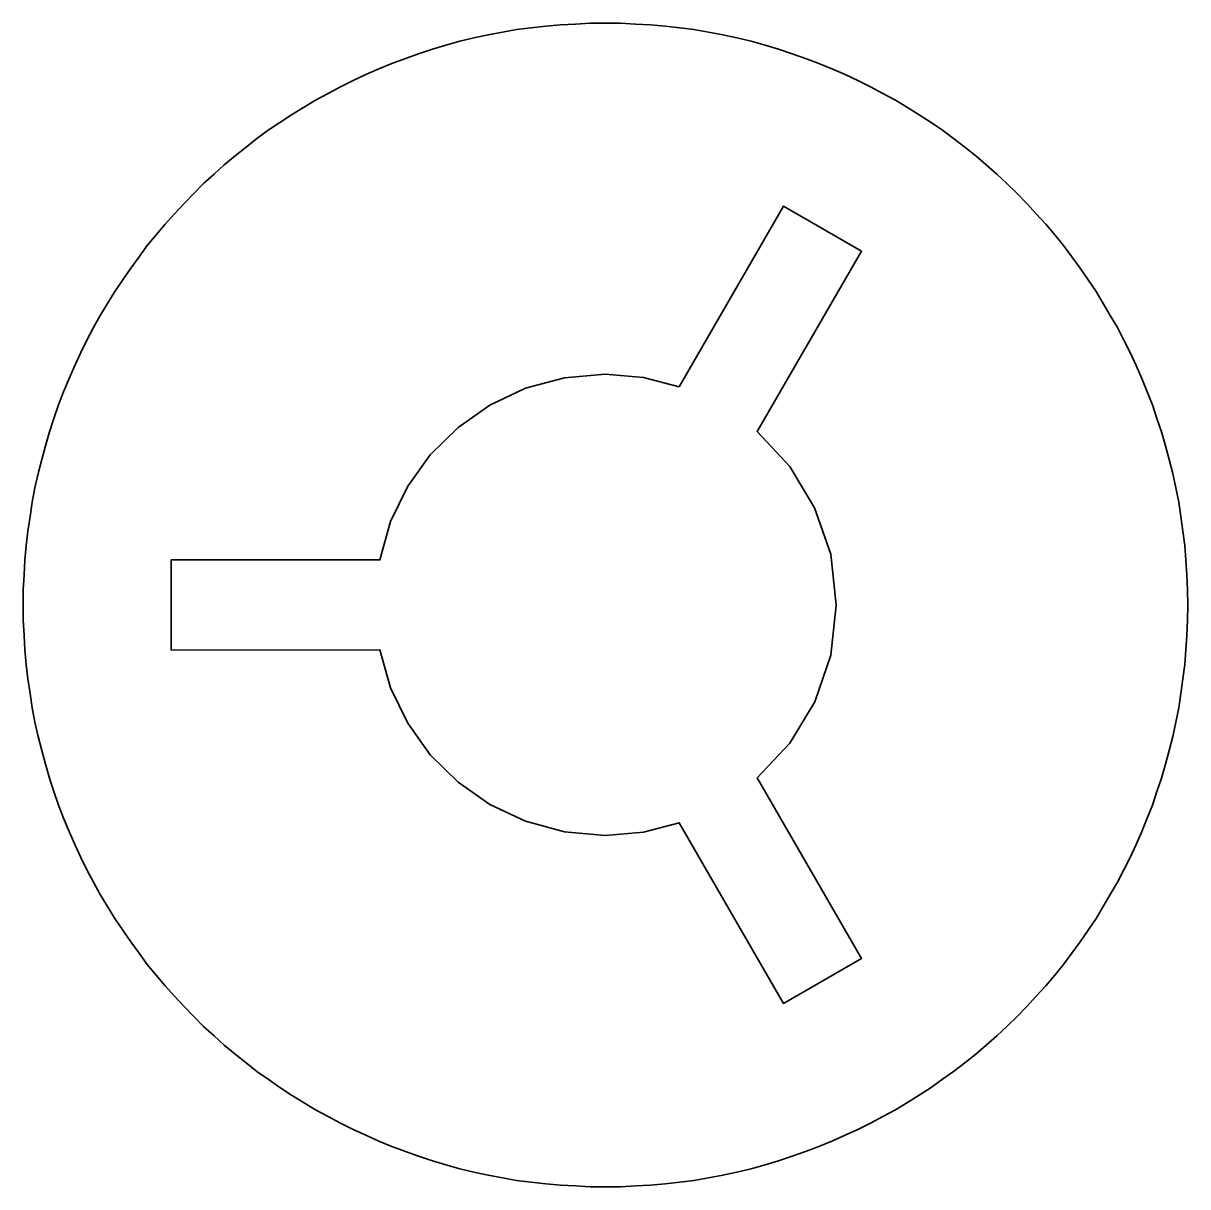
# Model space of a CAD drawing. Header units: centimetres. Extents: x -71 to 43, y 6 to 54.
# Drawn here: x -71.28 to -63.54, y 31.18 to 38.93 of the extents above; entities that cross this region are included whole.
import ezdxf

# ---------------------------------------------------------------- set-up
doc = ezdxf.new("R2010")
doc.units = ezdxf.units.CM
doc.header["$MEASUREMENT"] = 0
doc.layers.add('Camada 1', color=7, linetype='Continuous')

msp = doc.modelspace()

# ---------------------------------------------------------------- linework, layer by layer
at = {"layer": 'Camada 1', "color": 240, "lineweight": 35}
for points, knots in [([(-63.53633, 35.05271), (-63.53633, 35.05271), (-63.53883, 34.95271), (-63.53883, 34.95271), (-63.53883, 34.95271), (-63.53883, 34.95271), (-63.54133, 34.85271), (-63.54133, 34.85271), (-63.54133, 34.85271), (-63.54133, 34.85271), (-63.54883, 34.75521), (-63.54883, 34.75521), (-63.54883, 34.75521), (-63.54883, 34.75521), (-63.55633, 34.65772), (-63.55633, 34.65772), (-63.55633, 34.65772), (-63.55633, 34.65772), (-63.56883, 34.56022), (-63.56883, 34.56022), (-63.56883, 34.56022), (-63.56883, 34.56022), (-63.58133, 34.46272), (-63.58133, 34.46272), (-63.58133, 34.46272), (-63.58133, 34.46272), (-63.59633, 34.36771), (-63.59633, 34.36771), (-63.59633, 34.36771), (-63.59633, 34.36771), (-63.61633, 34.27272), (-63.61633, 34.27272), (-63.61633, 34.27272), (-63.61633, 34.27272), (-63.63633, 34.17771), (-63.63633, 34.17771), (-63.63633, 34.17771), (-63.63633, 34.17771), (-63.65883, 34.08522), (-63.65883, 34.08522), (-63.65883, 34.08522), (-63.65883, 34.08522), (-63.68383, 33.99272), (-63.68383, 33.99272), (-63.68383, 33.99272), (-63.68383, 33.99272), (-63.71133, 33.90021), (-63.71133, 33.90021), (-63.71133, 33.90021), (-63.71133, 33.90021), (-63.74133, 33.81021), (-63.74133, 33.81021), (-63.74133, 33.81021), (-63.74133, 33.81021), (-63.77133, 33.72021), (-63.77133, 33.72021), (-63.77133, 33.72021), (-63.77133, 33.72021), (-63.80633, 33.63271), (-63.80633, 33.63271), (-63.80633, 33.63271), (-63.80633, 33.63271), (-63.84133, 33.54521), (-63.84133, 33.54521), (-63.84133, 33.54521), (-63.84133, 33.54521), (-63.87883, 33.45772), (-63.87883, 33.45772), (-63.87883, 33.45772), (-63.87883, 33.45772), (-63.91883, 33.37272), (-63.91883, 33.37272), (-63.91883, 33.37272), (-63.91883, 33.37272), (-63.96133, 33.29022), (-63.96133, 33.29022), (-63.96133, 33.29022), (-63.96133, 33.29022), (-64.00383, 33.20771), (-64.00383, 33.20771), (-64.00383, 33.20771), (-64.00383, 33.20771), (-64.05133, 33.12521), (-64.05133, 33.12521), (-64.05133, 33.12521), (-64.05133, 33.12521), (-64.09883, 33.04522), (-64.09883, 33.04522), (-64.09883, 33.04522), (-64.09883, 33.04522), (-64.14633, 32.96522), (-64.14633, 32.96522), (-64.14633, 32.96522), (-64.14633, 32.96522), (-64.19883, 32.88771), (-64.19883, 32.88771), (-64.19883, 32.88771), (-64.19883, 32.88771), (-64.25133, 32.81021), (-64.25133, 32.81021), (-64.25133, 32.81021), (-64.25133, 32.81021), (-64.30633, 32.73522), (-64.30633, 32.73522), (-64.30633, 32.73522), (-64.30633, 32.73522), (-64.36383, 32.66021), (-64.36383, 32.66021), (-64.36383, 32.66021), (-64.36383, 32.66021), (-64.42133, 32.58772), (-64.42133, 32.58772), (-64.42133, 32.58772), (-64.42133, 32.58772), (-64.48133, 32.51772), (-64.48133, 32.51772), (-64.48133, 32.51772), (-64.48133, 32.51772), (-64.54383, 32.44772), (-64.54383, 32.44772), (-64.54383, 32.44772), (-64.54383, 32.44772), (-64.60633, 32.38022), (-64.60633, 32.38022), (-64.60633, 32.38022), (-64.60633, 32.38022), (-64.67133, 32.31271), (-64.67133, 32.31271), (-64.67133, 32.31271), (-64.67133, 32.31271), (-64.73883, 32.24772), (-64.73883, 32.24772), (-64.73883, 32.24772), (-64.73883, 32.24772), (-64.80633, 32.18521), (-64.80633, 32.18521), (-64.80633, 32.18521), (-64.80633, 32.18521), (-64.87633, 32.12271), (-64.87633, 32.12271), (-64.87633, 32.12271), (-64.87633, 32.12271), (-64.94633, 32.06272), (-64.94633, 32.06272), (-64.94633, 32.06272), (-64.94633, 32.06272), (-65.01883, 32.00521), (-65.01883, 32.00521), (-65.01883, 32.00521), (-65.01883, 32.00521), (-65.09383, 31.94771), (-65.09383, 31.94771), (-65.09383, 31.94771), (-65.09383, 31.94771), (-65.16883, 31.89521), (-65.16883, 31.89521), (-65.16883, 31.89521), (-65.16883, 31.89521), (-65.24383, 31.84022), (-65.24383, 31.84022), (-65.24383, 31.84022), (-65.24383, 31.84022), (-65.32383, 31.79022), (-65.32383, 31.79022), (-65.32383, 31.79022), (-65.32383, 31.79022), (-65.40133, 31.74022), (-65.40133, 31.74022), (-65.40133, 31.74022), (-65.40133, 31.74022), (-65.48133, 31.69272), (-65.48133, 31.69272), (-65.48133, 31.69272), (-65.48133, 31.69272), (-65.56383, 31.64771), (-65.56383, 31.64771), (-65.56383, 31.64771), (-65.56383, 31.64771), (-65.64633, 31.60272), (-65.64633, 31.60272), (-65.64633, 31.60272), (-65.64633, 31.60272), (-65.73133, 31.56021), (-65.73133, 31.56021), (-65.73133, 31.56021), (-65.73133, 31.56021), (-65.81633, 31.52272), (-65.81633, 31.52272), (-65.81633, 31.52272), (-65.81633, 31.52272), (-65.90383, 31.48272), (-65.90383, 31.48272), (-65.90383, 31.48272), (-65.90383, 31.48272), (-65.99133, 31.44772), (-65.99133, 31.44772), (-65.99133, 31.44772), (-65.99133, 31.44772), (-66.07883, 31.41522), (-66.07883, 31.41522), (-66.07883, 31.41522), (-66.07883, 31.41522), (-66.16883, 31.38272), (-66.16883, 31.38272), (-66.16883, 31.38272), (-66.16883, 31.38272), (-66.25883, 31.35272), (-66.25883, 31.35272), (-66.25883, 31.35272), (-66.25883, 31.35272), (-66.34883, 31.32522), (-66.34883, 31.32522), (-66.34883, 31.32522), (-66.34883, 31.32522), (-66.44133, 31.30021), (-66.44133, 31.30021), (-66.44133, 31.30021), (-66.44133, 31.30021), (-66.53633, 31.27772), (-66.53633, 31.27772), (-66.53633, 31.27772), (-66.53633, 31.27772), (-66.62883, 31.25772), (-66.62883, 31.25772), (-66.62883, 31.25772), (-66.62883, 31.25772), (-66.72383, 31.24021), (-66.72383, 31.24021), (-66.72383, 31.24021), (-66.72383, 31.24021), (-66.82133, 31.22271), (-66.82133, 31.22271), (-66.82133, 31.22271), (-66.82133, 31.22271), (-66.91633, 31.21021), (-66.91633, 31.21021), (-66.91633, 31.21021), (-66.91633, 31.21021), (-67.01383, 31.20021), (-67.01383, 31.20021), (-67.01383, 31.20021), (-67.01383, 31.20021), (-67.11133, 31.19021), (-67.11133, 31.19021), (-67.11133, 31.19021), (-67.11133, 31.19021), (-67.21133, 31.18522), (-67.21133, 31.18522), (-67.21133, 31.18522), (-67.21133, 31.18522), (-67.31133, 31.18021), (-67.31133, 31.18021), (-67.31133, 31.18021), (-67.31133, 31.18021), (-67.41133, 31.18021), (-67.41133, 31.18021), (-67.41133, 31.18021), (-67.41133, 31.18021), (-67.51133, 31.18021), (-67.51133, 31.18021), (-67.51133, 31.18021), (-67.51133, 31.18021), (-67.60883, 31.18522), (-67.60883, 31.18522), (-67.60883, 31.18522), (-67.60883, 31.18522), (-67.70883, 31.19021), (-67.70883, 31.19021), (-67.70883, 31.19021), (-67.70883, 31.19021), (-67.80633, 31.20021), (-67.80633, 31.20021), (-67.80633, 31.20021), (-67.80633, 31.20021), (-67.90383, 31.21021), (-67.90383, 31.21021), (-67.90383, 31.21021), (-67.90383, 31.21021), (-68.00133, 31.22271), (-68.00133, 31.22271), (-68.00133, 31.22271), (-68.00133, 31.22271), (-68.09633, 31.24021), (-68.09633, 31.24021), (-68.09633, 31.24021), (-68.09633, 31.24021), (-68.19133, 31.25772), (-68.19133, 31.25772), (-68.19133, 31.25772), (-68.19133, 31.25772), (-68.28633, 31.27772), (-68.28633, 31.27772), (-68.28633, 31.27772), (-68.28633, 31.27772), (-68.37883, 31.30021), (-68.37883, 31.30021), (-68.37883, 31.30021), (-68.37883, 31.30021), (-68.47133, 31.32522), (-68.47133, 31.32522), (-68.47133, 31.32522), (-68.47133, 31.32522), (-68.56133, 31.35272), (-68.56133, 31.35272), (-68.56133, 31.35272), (-68.56133, 31.35272), (-68.65383, 31.38272), (-68.65383, 31.38272), (-68.65383, 31.38272), (-68.65383, 31.38272), (-68.74133, 31.41522), (-68.74133, 31.41522), (-68.74133, 31.41522), (-68.74133, 31.41522), (-68.83133, 31.44772), (-68.83133, 31.44772), (-68.83133, 31.44772), (-68.83133, 31.44772), (-68.91883, 31.48272), (-68.91883, 31.48272), (-68.91883, 31.48272), (-68.91883, 31.48272), (-69.00383, 31.52272), (-69.00383, 31.52272), (-69.00383, 31.52272), (-69.00383, 31.52272), (-69.08883, 31.56021), (-69.08883, 31.56021), (-69.08883, 31.56021), (-69.08883, 31.56021), (-69.17383, 31.60272), (-69.17383, 31.60272), (-69.17383, 31.60272), (-69.17383, 31.60272), (-69.25633, 31.64771), (-69.25633, 31.64771), (-69.25633, 31.64771), (-69.25633, 31.64771), (-69.33883, 31.69272), (-69.33883, 31.69272), (-69.33883, 31.69272), (-69.33883, 31.69272), (-69.41883, 31.74022), (-69.41883, 31.74022), (-69.41883, 31.74022), (-69.41883, 31.74022), (-69.49883, 31.79022), (-69.49883, 31.79022), (-69.49883, 31.79022), (-69.49883, 31.79022), (-69.57633, 31.84022), (-69.57633, 31.84022), (-69.57633, 31.84022), (-69.57633, 31.84022), (-69.65383, 31.89521), (-69.65383, 31.89521), (-69.65383, 31.89521), (-69.65383, 31.89521), (-69.72883, 31.94771), (-69.72883, 31.94771), (-69.72883, 31.94771), (-69.72883, 31.94771), (-69.80133, 32.00521), (-69.80133, 32.00521), (-69.80133, 32.00521), (-69.80133, 32.00521), (-69.87383, 32.06272), (-69.87383, 32.06272), (-69.87383, 32.06272), (-69.87383, 32.06272), (-69.94633, 32.12271), (-69.94633, 32.12271), (-69.94633, 32.12271), (-69.94633, 32.12271), (-70.01383, 32.18521), (-70.01383, 32.18521), (-70.01383, 32.18521), (-70.01383, 32.18521), (-70.08383, 32.24772), (-70.08383, 32.24772), (-70.08383, 32.24772), (-70.08383, 32.24772), (-70.14883, 32.31271), (-70.14883, 32.31271), (-70.14883, 32.31271), (-70.14883, 32.31271), (-70.21383, 32.38022), (-70.21383, 32.38022), (-70.21383, 32.38022), (-70.21383, 32.38022), (-70.27883, 32.44772), (-70.27883, 32.44772), (-70.27883, 32.44772), (-70.27883, 32.44772), (-70.33883, 32.51772), (-70.33883, 32.51772), (-70.33883, 32.51772), (-70.33883, 32.51772), (-70.39883, 32.58772), (-70.39883, 32.58772), (-70.39883, 32.58772), (-70.39883, 32.58772), (-70.45883, 32.66021), (-70.45883, 32.66021), (-70.45883, 32.66021), (-70.45883, 32.66021), (-70.51383, 32.73522), (-70.51383, 32.73522), (-70.51383, 32.73522), (-70.51383, 32.73522), (-70.56883, 32.81021), (-70.56883, 32.81021), (-70.56883, 32.81021), (-70.56883, 32.81021), (-70.62133, 32.88771), (-70.62133, 32.88771), (-70.62133, 32.88771), (-70.62133, 32.88771), (-70.67383, 32.96522), (-70.67383, 32.96522), (-70.67383, 32.96522), (-70.67383, 32.96522), (-70.72383, 33.04522), (-70.72383, 33.04522), (-70.72383, 33.04522), (-70.72383, 33.04522), (-70.77133, 33.12521), (-70.77133, 33.12521), (-70.77133, 33.12521), (-70.77133, 33.12521), (-70.81633, 33.20771), (-70.81633, 33.20771), (-70.81633, 33.20771), (-70.81633, 33.20771), (-70.86133, 33.29022), (-70.86133, 33.29022), (-70.86133, 33.29022), (-70.86133, 33.29022), (-70.90133, 33.37272), (-70.90133, 33.37272), (-70.90133, 33.37272), (-70.90133, 33.37272), (-70.94133, 33.45772), (-70.94133, 33.45772), (-70.94133, 33.45772), (-70.94133, 33.45772), (-70.97883, 33.54521), (-70.97883, 33.54521), (-70.97883, 33.54521), (-70.97883, 33.54521), (-71.01633, 33.63271), (-71.01633, 33.63271), (-71.01633, 33.63271), (-71.01633, 33.63271), (-71.04883, 33.72021), (-71.04883, 33.72021), (-71.04883, 33.72021), (-71.04883, 33.72021), (-71.08133, 33.81021), (-71.08133, 33.81021), (-71.08133, 33.81021), (-71.08133, 33.81021), (-71.10883, 33.90021), (-71.10883, 33.90021), (-71.10883, 33.90021), (-71.10883, 33.90021), (-71.13633, 33.99272), (-71.13633, 33.99272), (-71.13633, 33.99272), (-71.13633, 33.99272), (-71.16133, 34.08522), (-71.16133, 34.08522), (-71.16133, 34.08522), (-71.16133, 34.08522), (-71.18383, 34.17771), (-71.18383, 34.17771), (-71.18383, 34.17771), (-71.18383, 34.17771), (-71.20633, 34.27272), (-71.20633, 34.27272), (-71.20633, 34.27272), (-71.20633, 34.27272), (-71.22383, 34.36771), (-71.22383, 34.36771), (-71.22383, 34.36771), (-71.22383, 34.36771), (-71.23883, 34.46272), (-71.23883, 34.46272), (-71.23883, 34.46272), (-71.23883, 34.46272), (-71.25383, 34.56022), (-71.25383, 34.56022), (-71.25383, 34.56022), (-71.25383, 34.56022), (-71.26383, 34.65772), (-71.26383, 34.65772), (-71.26383, 34.65772), (-71.26383, 34.65772), (-71.27383, 34.75521), (-71.27383, 34.75521), (-71.27383, 34.75521), (-71.27383, 34.75521), (-71.27883, 34.85271), (-71.27883, 34.85271), (-71.27883, 34.85271), (-71.27883, 34.85271), (-71.28383, 34.95271), (-71.28383, 34.95271), (-71.28383, 34.95271), (-71.28383, 34.95271), (-71.28383, 35.05271), (-71.28383, 35.05271), (-71.28383, 35.05271), (-71.28383, 35.05271), (-71.28383, 35.15272), (-71.28383, 35.15272), (-71.28383, 35.15272), (-71.28383, 35.15272), (-71.27883, 35.25272), (-71.27883, 35.25272), (-71.27883, 35.25272), (-71.27883, 35.25272), (-71.27383, 35.35021), (-71.27383, 35.35021), (-71.27383, 35.35021), (-71.27383, 35.35021), (-71.26383, 35.44771), (-71.26383, 35.44771), (-71.26383, 35.44771), (-71.26383, 35.44771), (-71.25383, 35.54522), (-71.25383, 35.54522), (-71.25383, 35.54522), (-71.25383, 35.54522), (-71.23883, 35.64272), (-71.23883, 35.64272), (-71.23883, 35.64272), (-71.23883, 35.64272), (-71.22383, 35.73772), (-71.22383, 35.73772), (-71.22383, 35.73772), (-71.22383, 35.73772), (-71.20633, 35.83272), (-71.20633, 35.83272), (-71.20633, 35.83272), (-71.20633, 35.83272), (-71.18383, 35.92772), (-71.18383, 35.92772), (-71.18383, 35.92772), (-71.18383, 35.92772), (-71.16133, 36.02022), (-71.16133, 36.02022), (-71.16133, 36.02022), (-71.16133, 36.02022), (-71.13633, 36.11271), (-71.13633, 36.11271), (-71.13633, 36.11271), (-71.13633, 36.11271), (-71.10883, 36.20522), (-71.10883, 36.20522), (-71.10883, 36.20522), (-71.10883, 36.20522), (-71.08133, 36.29522), (-71.08133, 36.29522), (-71.08133, 36.29522), (-71.08133, 36.29522), (-71.04883, 36.38522), (-71.04883, 36.38522), (-71.04883, 36.38522), (-71.04883, 36.38522), (-71.01633, 36.47272), (-71.01633, 36.47272), (-71.01633, 36.47272), (-71.01633, 36.47272), (-70.97883, 36.56021), (-70.97883, 36.56021), (-70.97883, 36.56021), (-70.97883, 36.56021), (-70.94133, 36.64771), (-70.94133, 36.64771), (-70.94133, 36.64771), (-70.94133, 36.64771), (-70.90133, 36.73272), (-70.90133, 36.73272), (-70.90133, 36.73272), (-70.90133, 36.73272), (-70.86133, 36.81522), (-70.86133, 36.81522), (-70.86133, 36.81522), (-70.86133, 36.81522), (-70.81633, 36.90022), (-70.81633, 36.90022), (-70.81633, 36.90022), (-70.81633, 36.90022), (-70.77133, 36.98022), (-70.77133, 36.98022), (-70.77133, 36.98022), (-70.77133, 36.98022), (-70.72383, 37.06022), (-70.72383, 37.06022), (-70.72383, 37.06022), (-70.72383, 37.06022), (-70.67383, 37.14022), (-70.67383, 37.14022), (-70.67383, 37.14022), (-70.67383, 37.14022), (-70.62133, 37.21772), (-70.62133, 37.21772), (-70.62133, 37.21772), (-70.62133, 37.21772), (-70.56883, 37.29522), (-70.56883, 37.29522), (-70.56883, 37.29522), (-70.56883, 37.29522), (-70.51383, 37.37022), (-70.51383, 37.37022), (-70.51383, 37.37022), (-70.51383, 37.37022), (-70.45883, 37.44522), (-70.45883, 37.44522), (-70.45883, 37.44522), (-70.45883, 37.44522), (-70.39883, 37.51772), (-70.39883, 37.51772), (-70.39883, 37.51772), (-70.39883, 37.51772), (-70.33883, 37.58772), (-70.33883, 37.58772), (-70.33883, 37.58772), (-70.33883, 37.58772), (-70.27883, 37.65772), (-70.27883, 37.65772), (-70.27883, 37.65772), (-70.27883, 37.65772), (-70.21383, 37.72522), (-70.21383, 37.72522), (-70.21383, 37.72522), (-70.21383, 37.72522), (-70.14883, 37.79272), (-70.14883, 37.79272), (-70.14883, 37.79272), (-70.14883, 37.79272), (-70.08383, 37.85772), (-70.08383, 37.85772), (-70.08383, 37.85772), (-70.08383, 37.85772), (-70.01383, 37.92022), (-70.01383, 37.92022), (-70.01383, 37.92022), (-70.01383, 37.92022), (-69.94633, 37.98272), (-69.94633, 37.98272), (-69.94633, 37.98272), (-69.94633, 37.98272), (-69.87383, 38.04272), (-69.87383, 38.04272), (-69.87383, 38.04272), (-69.87383, 38.04272), (-69.80133, 38.10022), (-69.80133, 38.10022), (-69.80133, 38.10022), (-69.80133, 38.10022), (-69.72883, 38.15771), (-69.72883, 38.15771), (-69.72883, 38.15771), (-69.72883, 38.15771), (-69.65383, 38.21272), (-69.65383, 38.21272), (-69.65383, 38.21272), (-69.65383, 38.21272), (-69.57633, 38.26521), (-69.57633, 38.26521), (-69.57633, 38.26521), (-69.57633, 38.26521), (-69.49883, 38.31521), (-69.49883, 38.31521), (-69.49883, 38.31521), (-69.49883, 38.31521), (-69.41883, 38.36521), (-69.41883, 38.36521), (-69.41883, 38.36521), (-69.41883, 38.36521), (-69.33883, 38.41272), (-69.33883, 38.41272), (-69.33883, 38.41272), (-69.33883, 38.41272), (-69.25633, 38.45772), (-69.25633, 38.45772), (-69.25633, 38.45772), (-69.25633, 38.45772), (-69.17383, 38.50272), (-69.17383, 38.50272), (-69.17383, 38.50272), (-69.17383, 38.50272), (-69.08883, 38.54522), (-69.08883, 38.54522), (-69.08883, 38.54522), (-69.08883, 38.54522), (-69.00383, 38.58522), (-69.00383, 38.58522), (-69.00383, 38.58522), (-69.00383, 38.58522), (-68.91883, 38.62271), (-68.91883, 38.62271), (-68.91883, 38.62271), (-68.91883, 38.62271), (-68.83133, 38.65771), (-68.83133, 38.65771), (-68.83133, 38.65771), (-68.83133, 38.65771), (-68.74133, 38.69022), (-68.74133, 38.69022), (-68.74133, 38.69022), (-68.74133, 38.69022), (-68.65383, 38.72271), (-68.65383, 38.72271), (-68.65383, 38.72271), (-68.65383, 38.72271), (-68.56133, 38.75272), (-68.56133, 38.75272), (-68.56133, 38.75272), (-68.56133, 38.75272), (-68.47133, 38.78021), (-68.47133, 38.78021), (-68.47133, 38.78021), (-68.47133, 38.78021), (-68.37883, 38.80522), (-68.37883, 38.80522), (-68.37883, 38.80522), (-68.37883, 38.80522), (-68.28633, 38.82772), (-68.28633, 38.82772), (-68.28633, 38.82772), (-68.28633, 38.82772), (-68.19133, 38.84772), (-68.19133, 38.84772), (-68.19133, 38.84772), (-68.19133, 38.84772), (-68.09633, 38.86522), (-68.09633, 38.86522), (-68.09633, 38.86522), (-68.09633, 38.86522), (-68.00133, 38.88272), (-68.00133, 38.88272), (-68.00133, 38.88272), (-68.00133, 38.88272), (-67.90383, 38.89521), (-67.90383, 38.89521), (-67.90383, 38.89521), (-67.90383, 38.89521), (-67.80633, 38.90522), (-67.80633, 38.90522), (-67.80633, 38.90522), (-67.80633, 38.90522), (-67.70883, 38.91521), (-67.70883, 38.91521), (-67.70883, 38.91521), (-67.70883, 38.91521), (-67.60883, 38.92021), (-67.60883, 38.92021), (-67.60883, 38.92021), (-67.60883, 38.92021), (-67.51133, 38.92522), (-67.51133, 38.92522), (-67.51133, 38.92522), (-67.51133, 38.92522), (-67.41133, 38.92522), (-67.41133, 38.92522), (-67.41133, 38.92522), (-67.41133, 38.92522), (-67.31133, 38.92522), (-67.31133, 38.92522), (-67.31133, 38.92522), (-67.31133, 38.92522), (-67.21133, 38.92021), (-67.21133, 38.92021), (-67.21133, 38.92021), (-67.21133, 38.92021), (-67.11133, 38.91521), (-67.11133, 38.91521), (-67.11133, 38.91521), (-67.11133, 38.91521), (-67.01383, 38.90522), (-67.01383, 38.90522), (-67.01383, 38.90522), (-67.01383, 38.90522), (-66.91633, 38.89521), (-66.91633, 38.89521), (-66.91633, 38.89521), (-66.91633, 38.89521), (-66.82133, 38.88272), (-66.82133, 38.88272), (-66.82133, 38.88272), (-66.82133, 38.88272), (-66.72383, 38.86522), (-66.72383, 38.86522), (-66.72383, 38.86522), (-66.72383, 38.86522), (-66.62883, 38.84772), (-66.62883, 38.84772), (-66.62883, 38.84772), (-66.62883, 38.84772), (-66.53633, 38.82772), (-66.53633, 38.82772), (-66.53633, 38.82772), (-66.53633, 38.82772), (-66.44133, 38.80522), (-66.44133, 38.80522), (-66.44133, 38.80522), (-66.44133, 38.80522), (-66.34883, 38.78021), (-66.34883, 38.78021), (-66.34883, 38.78021), (-66.34883, 38.78021), (-66.25883, 38.75272), (-66.25883, 38.75272), (-66.25883, 38.75272), (-66.25883, 38.75272), (-66.16883, 38.72271), (-66.16883, 38.72271), (-66.16883, 38.72271), (-66.16883, 38.72271), (-66.07883, 38.69022), (-66.07883, 38.69022), (-66.07883, 38.69022), (-66.07883, 38.69022), (-65.99133, 38.65771), (-65.99133, 38.65771), (-65.99133, 38.65771), (-65.99133, 38.65771), (-65.90383, 38.62271), (-65.90383, 38.62271), (-65.90383, 38.62271), (-65.90383, 38.62271), (-65.81633, 38.58522), (-65.81633, 38.58522), (-65.81633, 38.58522), (-65.81633, 38.58522), (-65.73133, 38.54522), (-65.73133, 38.54522), (-65.73133, 38.54522), (-65.73133, 38.54522), (-65.64633, 38.50272), (-65.64633, 38.50272), (-65.64633, 38.50272), (-65.64633, 38.50272), (-65.56383, 38.45772), (-65.56383, 38.45772), (-65.56383, 38.45772), (-65.56383, 38.45772), (-65.48133, 38.41272), (-65.48133, 38.41272), (-65.48133, 38.41272), (-65.48133, 38.41272), (-65.40133, 38.36521), (-65.40133, 38.36521), (-65.40133, 38.36521), (-65.40133, 38.36521), (-65.32383, 38.31521), (-65.32383, 38.31521), (-65.32383, 38.31521), (-65.32383, 38.31521), (-65.24383, 38.26521), (-65.24383, 38.26521), (-65.24383, 38.26521), (-65.24383, 38.26521), (-65.16883, 38.21272), (-65.16883, 38.21272), (-65.16883, 38.21272), (-65.16883, 38.21272), (-65.09383, 38.15771), (-65.09383, 38.15771), (-65.09383, 38.15771), (-65.09383, 38.15771), (-65.01883, 38.10022), (-65.01883, 38.10022), (-65.01883, 38.10022), (-65.01883, 38.10022), (-64.94633, 38.04272), (-64.94633, 38.04272), (-64.94633, 38.04272), (-64.94633, 38.04272), (-64.87633, 37.98272), (-64.87633, 37.98272), (-64.87633, 37.98272), (-64.87633, 37.98272), (-64.80633, 37.92022), (-64.80633, 37.92022), (-64.80633, 37.92022), (-64.80633, 37.92022), (-64.73883, 37.85772), (-64.73883, 37.85772), (-64.73883, 37.85772), (-64.73883, 37.85772), (-64.67133, 37.79272), (-64.67133, 37.79272), (-64.67133, 37.79272), (-64.67133, 37.79272), (-64.60633, 37.72522), (-64.60633, 37.72522), (-64.60633, 37.72522), (-64.60633, 37.72522), (-64.54383, 37.65772), (-64.54383, 37.65772), (-64.54383, 37.65772), (-64.54383, 37.65772), (-64.48133, 37.58772), (-64.48133, 37.58772), (-64.48133, 37.58772), (-64.48133, 37.58772), (-64.42133, 37.51772), (-64.42133, 37.51772), (-64.42133, 37.51772), (-64.42133, 37.51772), (-64.36383, 37.44522), (-64.36383, 37.44522), (-64.36383, 37.44522), (-64.36383, 37.44522), (-64.30633, 37.37022), (-64.30633, 37.37022), (-64.30633, 37.37022), (-64.30633, 37.37022), (-64.25133, 37.29522), (-64.25133, 37.29522), (-64.25133, 37.29522), (-64.25133, 37.29522), (-64.19883, 37.21772), (-64.19883, 37.21772), (-64.19883, 37.21772), (-64.19883, 37.21772), (-64.14633, 37.14022), (-64.14633, 37.14022), (-64.14633, 37.14022), (-64.14633, 37.14022), (-64.09883, 37.06022), (-64.09883, 37.06022), (-64.09883, 37.06022), (-64.09883, 37.06022), (-64.05133, 36.98022), (-64.05133, 36.98022), (-64.05133, 36.98022), (-64.05133, 36.98022), (-64.00383, 36.90022), (-64.00383, 36.90022), (-64.00383, 36.90022), (-64.00383, 36.90022), (-63.96133, 36.81522), (-63.96133, 36.81522), (-63.96133, 36.81522), (-63.96133, 36.81522), (-63.91883, 36.73272), (-63.91883, 36.73272), (-63.91883, 36.73272), (-63.91883, 36.73272), (-63.87883, 36.64771), (-63.87883, 36.64771), (-63.87883, 36.64771), (-63.87883, 36.64771), (-63.84133, 36.56021), (-63.84133, 36.56021), (-63.84133, 36.56021), (-63.84133, 36.56021), (-63.80633, 36.47272), (-63.80633, 36.47272), (-63.80633, 36.47272), (-63.80633, 36.47272), (-63.77133, 36.38522), (-63.77133, 36.38522), (-63.77133, 36.38522), (-63.77133, 36.38522), (-63.74133, 36.29522), (-63.74133, 36.29522), (-63.74133, 36.29522), (-63.74133, 36.29522), (-63.71133, 36.20522), (-63.71133, 36.20522), (-63.71133, 36.20522), (-63.71133, 36.20522), (-63.68383, 36.11271), (-63.68383, 36.11271), (-63.68383, 36.11271), (-63.68383, 36.11271), (-63.65883, 36.02022), (-63.65883, 36.02022), (-63.65883, 36.02022), (-63.65883, 36.02022), (-63.63633, 35.92772), (-63.63633, 35.92772), (-63.63633, 35.92772), (-63.63633, 35.92772), (-63.61633, 35.83272), (-63.61633, 35.83272), (-63.61633, 35.83272), (-63.61633, 35.83272), (-63.59633, 35.73772), (-63.59633, 35.73772), (-63.59633, 35.73772), (-63.59633, 35.73772), (-63.58133, 35.64272), (-63.58133, 35.64272), (-63.58133, 35.64272), (-63.58133, 35.64272), (-63.56883, 35.54522), (-63.56883, 35.54522), (-63.56883, 35.54522), (-63.56883, 35.54522), (-63.55633, 35.44771), (-63.55633, 35.44771), (-63.55633, 35.44771), (-63.55633, 35.44771), (-63.54883, 35.35021), (-63.54883, 35.35021), (-63.54883, 35.35021), (-63.54883, 35.35021), (-63.54133, 35.25272), (-63.54133, 35.25272), (-63.54133, 35.25272), (-63.54133, 35.25272), (-63.53883, 35.15272), (-63.53883, 35.15272), (-63.53883, 35.15272), (-63.53883, 35.15272), (-63.53633, 35.05271), (-63.53633, 35.05271)], [0, 0, 0, 0, 0.0038911, 0.0038911, 0.0038911, 0.0038911, 0.0077821, 0.0077821, 0.0077821, 0.0077821, 0.0116732, 0.0116732, 0.0116732, 0.0116732, 0.0155642, 0.0155642, 0.0155642, 0.0155642, 0.0194553, 0.0194553, 0.0194553, 0.0194553, 0.0233463, 0.0233463, 0.0233463, 0.0233463, 0.0272374, 0.0272374, 0.0272374, 0.0272374, 0.0311284, 0.0311284, 0.0311284, 0.0311284, 0.0350195, 0.0350195, 0.0350195, 0.0350195, 0.0389105, 0.0389105, 0.0389105, 0.0389105, 0.0428016, 0.0428016, 0.0428016, 0.0428016, 0.0466926, 0.0466926, 0.0466926, 0.0466926, 0.0505837, 0.0505837, 0.0505837, 0.0505837, 0.0544747, 0.0544747, 0.0544747, 0.0544747, 0.0583658, 0.0583658, 0.0583658, 0.0583658, 0.0622568, 0.0622568, 0.0622568, 0.0622568, 0.0661479, 0.0661479, 0.0661479, 0.0661479, 0.0700389, 0.0700389, 0.0700389, 0.0700389, 0.07393, 0.07393, 0.07393, 0.07393, 0.077821, 0.077821, 0.077821, 0.077821, 0.0817121, 0.0817121, 0.0817121, 0.0817121, 0.0856031, 0.0856031, 0.0856031, 0.0856031, 0.0894942, 0.0894942, 0.0894942, 0.0894942, 0.0933852, 0.0933852, 0.0933852, 0.0933852, 0.0972763, 0.0972763, 0.0972763, 0.0972763, 0.1011673, 0.1011673, 0.1011673, 0.1011673, 0.1050584, 0.1050584, 0.1050584, 0.1050584, 0.1089494, 0.1089494, 0.1089494, 0.1089494, 0.1128405, 0.1128405, 0.1128405, 0.1128405, 0.1167315, 0.1167315, 0.1167315, 0.1167315, 0.1206226, 0.1206226, 0.1206226, 0.1206226, 0.1245136, 0.1245136, 0.1245136, 0.1245136, 0.1284047, 0.1284047, 0.1284047, 0.1284047, 0.1322957, 0.1322957, 0.1322957, 0.1322957, 0.1361868, 0.1361868, 0.1361868, 0.1361868, 0.1400778, 0.1400778, 0.1400778, 0.1400778, 0.1439689, 0.1439689, 0.1439689, 0.1439689, 0.1478599, 0.1478599, 0.1478599, 0.1478599, 0.151751, 0.151751, 0.151751, 0.151751, 0.155642, 0.155642, 0.155642, 0.155642, 0.1595331, 0.1595331, 0.1595331, 0.1595331, 0.1634241, 0.1634241, 0.1634241, 0.1634241, 0.1673152, 0.1673152, 0.1673152, 0.1673152, 0.1712062, 0.1712062, 0.1712062, 0.1712062, 0.1750973, 0.1750973, 0.1750973, 0.1750973, 0.1789883, 0.1789883, 0.1789883, 0.1789883, 0.1828794, 0.1828794, 0.1828794, 0.1828794, 0.1867704, 0.1867704, 0.1867704, 0.1867704, 0.1906615, 0.1906615, 0.1906615, 0.1906615, 0.1945525, 0.1945525, 0.1945525, 0.1945525, 0.1984436, 0.1984436, 0.1984436, 0.1984436, 0.2023346, 0.2023346, 0.2023346, 0.2023346, 0.2062257, 0.2062257, 0.2062257, 0.2062257, 0.2101167, 0.2101167, 0.2101167, 0.2101167, 0.2140078, 0.2140078, 0.2140078, 0.2140078, 0.2178988, 0.2178988, 0.2178988, 0.2178988, 0.2217899, 0.2217899, 0.2217899, 0.2217899, 0.2256809, 0.2256809, 0.2256809, 0.2256809, 0.229572, 0.229572, 0.229572, 0.229572, 0.233463, 0.233463, 0.233463, 0.233463, 0.2373541, 0.2373541, 0.2373541, 0.2373541, 0.2412451, 0.2412451, 0.2412451, 0.2412451, 0.2451362, 0.2451362, 0.2451362, 0.2451362, 0.2490272, 0.2490272, 0.2490272, 0.2490272, 0.2529183, 0.2529183, 0.2529183, 0.2529183, 0.2568093, 0.2568093, 0.2568093, 0.2568093, 0.2607004, 0.2607004, 0.2607004, 0.2607004, 0.2645914, 0.2645914, 0.2645914, 0.2645914, 0.2684825, 0.2684825, 0.2684825, 0.2684825, 0.2723735, 0.2723735, 0.2723735, 0.2723735, 0.2762646, 0.2762646, 0.2762646, 0.2762646, 0.2801556, 0.2801556, 0.2801556, 0.2801556, 0.2840467, 0.2840467, 0.2840467, 0.2840467, 0.2879377, 0.2879377, 0.2879377, 0.2879377, 0.2918288, 0.2918288, 0.2918288, 0.2918288, 0.2957198, 0.2957198, 0.2957198, 0.2957198, 0.2996109, 0.2996109, 0.2996109, 0.2996109, 0.3035019, 0.3035019, 0.3035019, 0.3035019, 0.307393, 0.307393, 0.307393, 0.307393, 0.311284, 0.311284, 0.311284, 0.311284, 0.3151751, 0.3151751, 0.3151751, 0.3151751, 0.3190661, 0.3190661, 0.3190661, 0.3190661, 0.3229572, 0.3229572, 0.3229572, 0.3229572, 0.3268482, 0.3268482, 0.3268482, 0.3268482, 0.3307393, 0.3307393, 0.3307393, 0.3307393, 0.3346304, 0.3346304, 0.3346304, 0.3346304, 0.3385214, 0.3385214, 0.3385214, 0.3385214, 0.3424125, 0.3424125, 0.3424125, 0.3424125, 0.3463035, 0.3463035, 0.3463035, 0.3463035, 0.3501946, 0.3501946, 0.3501946, 0.3501946, 0.3540856, 0.3540856, 0.3540856, 0.3540856, 0.3579767, 0.3579767, 0.3579767, 0.3579767, 0.3618677, 0.3618677, 0.3618677, 0.3618677, 0.3657588, 0.3657588, 0.3657588, 0.3657588, 0.3696498, 0.3696498, 0.3696498, 0.3696498, 0.3735409, 0.3735409, 0.3735409, 0.3735409, 0.3774319, 0.3774319, 0.3774319, 0.3774319, 0.381323, 0.381323, 0.381323, 0.381323, 0.385214, 0.385214, 0.385214, 0.385214, 0.3891051, 0.3891051, 0.3891051, 0.3891051, 0.3929961, 0.3929961, 0.3929961, 0.3929961, 0.3968872, 0.3968872, 0.3968872, 0.3968872, 0.4007782, 0.4007782, 0.4007782, 0.4007782, 0.4046693, 0.4046693, 0.4046693, 0.4046693, 0.4085603, 0.4085603, 0.4085603, 0.4085603, 0.4124514, 0.4124514, 0.4124514, 0.4124514, 0.4163424, 0.4163424, 0.4163424, 0.4163424, 0.4202335, 0.4202335, 0.4202335, 0.4202335, 0.4241245, 0.4241245, 0.4241245, 0.4241245, 0.4280156, 0.4280156, 0.4280156, 0.4280156, 0.4319066, 0.4319066, 0.4319066, 0.4319066, 0.4357977, 0.4357977, 0.4357977, 0.4357977, 0.4396887, 0.4396887, 0.4396887, 0.4396887, 0.4435798, 0.4435798, 0.4435798, 0.4435798, 0.4474708, 0.4474708, 0.4474708, 0.4474708, 0.4513619, 0.4513619, 0.4513619, 0.4513619, 0.4552529, 0.4552529, 0.4552529, 0.4552529, 0.459144, 0.459144, 0.459144, 0.459144, 0.463035, 0.463035, 0.463035, 0.463035, 0.4669261, 0.4669261, 0.4669261, 0.4669261, 0.4708171, 0.4708171, 0.4708171, 0.4708171, 0.4747082, 0.4747082, 0.4747082, 0.4747082, 0.4785992, 0.4785992, 0.4785992, 0.4785992, 0.4824903, 0.4824903, 0.4824903, 0.4824903, 0.4863813, 0.4863813, 0.4863813, 0.4863813, 0.4902724, 0.4902724, 0.4902724, 0.4902724, 0.4941634, 0.4941634, 0.4941634, 0.4941634, 0.4980545, 0.4980545, 0.4980545, 0.4980545, 0.5019455, 0.5019455, 0.5019455, 0.5019455, 0.5058366, 0.5058366, 0.5058366, 0.5058366, 0.5097276, 0.5097276, 0.5097276, 0.5097276, 0.5136187, 0.5136187, 0.5136187, 0.5136187, 0.5175097, 0.5175097, 0.5175097, 0.5175097, 0.5214008, 0.5214008, 0.5214008, 0.5214008, 0.5252918, 0.5252918, 0.5252918, 0.5252918, 0.5291829, 0.5291829, 0.5291829, 0.5291829, 0.5330739, 0.5330739, 0.5330739, 0.5330739, 0.536965, 0.536965, 0.536965, 0.536965, 0.540856, 0.540856, 0.540856, 0.540856, 0.5447471, 0.5447471, 0.5447471, 0.5447471, 0.5486381, 0.5486381, 0.5486381, 0.5486381, 0.5525292, 0.5525292, 0.5525292, 0.5525292, 0.5564202, 0.5564202, 0.5564202, 0.5564202, 0.5603113, 0.5603113, 0.5603113, 0.5603113, 0.5642023, 0.5642023, 0.5642023, 0.5642023, 0.5680934, 0.5680934, 0.5680934, 0.5680934, 0.5719844, 0.5719844, 0.5719844, 0.5719844, 0.5758755, 0.5758755, 0.5758755, 0.5758755, 0.5797665, 0.5797665, 0.5797665, 0.5797665, 0.5836576, 0.5836576, 0.5836576, 0.5836576, 0.5875486, 0.5875486, 0.5875486, 0.5875486, 0.5914397, 0.5914397, 0.5914397, 0.5914397, 0.5953307, 0.5953307, 0.5953307, 0.5953307, 0.5992218, 0.5992218, 0.5992218, 0.5992218, 0.6031128, 0.6031128, 0.6031128, 0.6031128, 0.6070039, 0.6070039, 0.6070039, 0.6070039, 0.6108949, 0.6108949, 0.6108949, 0.6108949, 0.614786, 0.614786, 0.614786, 0.614786, 0.618677, 0.618677, 0.618677, 0.618677, 0.6225681, 0.6225681, 0.6225681, 0.6225681, 0.6264591, 0.6264591, 0.6264591, 0.6264591, 0.6303502, 0.6303502, 0.6303502, 0.6303502, 0.6342412, 0.6342412, 0.6342412, 0.6342412, 0.6381323, 0.6381323, 0.6381323, 0.6381323, 0.6420233, 0.6420233, 0.6420233, 0.6420233, 0.6459144, 0.6459144, 0.6459144, 0.6459144, 0.6498054, 0.6498054, 0.6498054, 0.6498054, 0.6536965, 0.6536965, 0.6536965, 0.6536965, 0.6575875, 0.6575875, 0.6575875, 0.6575875, 0.6614786, 0.6614786, 0.6614786, 0.6614786, 0.6653696, 0.6653696, 0.6653696, 0.6653696, 0.6692607, 0.6692607, 0.6692607, 0.6692607, 0.6731518, 0.6731518, 0.6731518, 0.6731518, 0.6770428, 0.6770428, 0.6770428, 0.6770428, 0.6809339, 0.6809339, 0.6809339, 0.6809339, 0.6848249, 0.6848249, 0.6848249, 0.6848249, 0.688716, 0.688716, 0.688716, 0.688716, 0.692607, 0.692607, 0.692607, 0.692607, 0.6964981, 0.6964981, 0.6964981, 0.6964981, 0.7003891, 0.7003891, 0.7003891, 0.7003891, 0.7042802, 0.7042802, 0.7042802, 0.7042802, 0.7081712, 0.7081712, 0.7081712, 0.7081712, 0.7120623, 0.7120623, 0.7120623, 0.7120623, 0.7159533, 0.7159533, 0.7159533, 0.7159533, 0.7198444, 0.7198444, 0.7198444, 0.7198444, 0.7237354, 0.7237354, 0.7237354, 0.7237354, 0.7276265, 0.7276265, 0.7276265, 0.7276265, 0.7315175, 0.7315175, 0.7315175, 0.7315175, 0.7354086, 0.7354086, 0.7354086, 0.7354086, 0.7392996, 0.7392996, 0.7392996, 0.7392996, 0.7431907, 0.7431907, 0.7431907, 0.7431907, 0.7470817, 0.7470817, 0.7470817, 0.7470817, 0.7509728, 0.7509728, 0.7509728, 0.7509728, 0.7548638, 0.7548638, 0.7548638, 0.7548638, 0.7587549, 0.7587549, 0.7587549, 0.7587549, 0.7626459, 0.7626459, 0.7626459, 0.7626459, 0.766537, 0.766537, 0.766537, 0.766537, 0.770428, 0.770428, 0.770428, 0.770428, 0.7743191, 0.7743191, 0.7743191, 0.7743191, 0.7782101, 0.7782101, 0.7782101, 0.7782101, 0.7821012, 0.7821012, 0.7821012, 0.7821012, 0.7859922, 0.7859922, 0.7859922, 0.7859922, 0.7898833, 0.7898833, 0.7898833, 0.7898833, 0.7937743, 0.7937743, 0.7937743, 0.7937743, 0.7976654, 0.7976654, 0.7976654, 0.7976654, 0.8015564, 0.8015564, 0.8015564, 0.8015564, 0.8054475, 0.8054475, 0.8054475, 0.8054475, 0.8093385, 0.8093385, 0.8093385, 0.8093385, 0.8132296, 0.8132296, 0.8132296, 0.8132296, 0.8171206, 0.8171206, 0.8171206, 0.8171206, 0.8210117, 0.8210117, 0.8210117, 0.8210117, 0.8249027, 0.8249027, 0.8249027, 0.8249027, 0.8287938, 0.8287938, 0.8287938, 0.8287938, 0.8326848, 0.8326848, 0.8326848, 0.8326848, 0.8365759, 0.8365759, 0.8365759, 0.8365759, 0.8404669, 0.8404669, 0.8404669, 0.8404669, 0.844358, 0.844358, 0.844358, 0.844358, 0.848249, 0.848249, 0.848249, 0.848249, 0.8521401, 0.8521401, 0.8521401, 0.8521401, 0.8560311, 0.8560311, 0.8560311, 0.8560311, 0.8599222, 0.8599222, 0.8599222, 0.8599222, 0.8638132, 0.8638132, 0.8638132, 0.8638132, 0.8677043, 0.8677043, 0.8677043, 0.8677043, 0.8715953, 0.8715953, 0.8715953, 0.8715953, 0.8754864, 0.8754864, 0.8754864, 0.8754864, 0.8793774, 0.8793774, 0.8793774, 0.8793774, 0.8832685, 0.8832685, 0.8832685, 0.8832685, 0.8871595, 0.8871595, 0.8871595, 0.8871595, 0.8910506, 0.8910506, 0.8910506, 0.8910506, 0.8949416, 0.8949416, 0.8949416, 0.8949416, 0.8988327, 0.8988327, 0.8988327, 0.8988327, 0.9027237, 0.9027237, 0.9027237, 0.9027237, 0.9066148, 0.9066148, 0.9066148, 0.9066148, 0.9105058, 0.9105058, 0.9105058, 0.9105058, 0.9143969, 0.9143969, 0.9143969, 0.9143969, 0.9182879, 0.9182879, 0.9182879, 0.9182879, 0.922179, 0.922179, 0.922179, 0.922179, 0.92607, 0.92607, 0.92607, 0.92607, 0.9299611, 0.9299611, 0.9299611, 0.9299611, 0.9338521, 0.9338521, 0.9338521, 0.9338521, 0.9377432, 0.9377432, 0.9377432, 0.9377432, 0.9416342, 0.9416342, 0.9416342, 0.9416342, 0.9455253, 0.9455253, 0.9455253, 0.9455253, 0.9494163, 0.9494163, 0.9494163, 0.9494163, 0.9533074, 0.9533074, 0.9533074, 0.9533074, 0.9571984, 0.9571984, 0.9571984, 0.9571984, 0.9610895, 0.9610895, 0.9610895, 0.9610895, 0.9649805, 0.9649805, 0.9649805, 0.9649805, 0.9688716, 0.9688716, 0.9688716, 0.9688716, 0.9727626, 0.9727626, 0.9727626, 0.9727626, 0.9766537, 0.9766537, 0.9766537, 0.9766537, 0.9805447, 0.9805447, 0.9805447, 0.9805447, 0.9844358, 0.9844358, 0.9844358, 0.9844358, 0.9883268, 0.9883268, 0.9883268, 0.9883268, 0.9922179, 0.9922179, 0.9922179, 0.9922179, 1, 1, 1, 1]), ([(-66.91883, 36.50522), (-66.91883, 36.50522), (-66.22633, 37.70772), (-66.22633, 37.70772), (-66.22633, 37.70772), (-66.22633, 37.70772), (-65.70633, 37.40772), (-65.70633, 37.40772), (-65.70633, 37.40772), (-65.70633, 37.40772), (-66.40133, 36.20772), (-66.40133, 36.20772), (-66.40133, 36.20772), (-66.40133, 36.20772), (-66.18383, 35.97521), (-66.18383, 35.97521), (-66.18383, 35.97521), (-66.18383, 35.97521), (-66.01883, 35.70022), (-66.01883, 35.70022), (-66.01883, 35.70022), (-66.01883, 35.70022), (-65.91133, 35.39021), (-65.91133, 35.39021), (-65.91133, 35.39021), (-65.91133, 35.39021), (-65.87633, 35.05271), (-65.87633, 35.05271), (-65.87633, 35.05271), (-65.87633, 35.05271), (-65.91133, 34.71772), (-65.91133, 34.71772), (-65.91133, 34.71772), (-65.91133, 34.71772), (-66.01633, 34.40771), (-66.01633, 34.40771), (-66.01633, 34.40771), (-66.01633, 34.40771), (-66.18383, 34.13272), (-66.18383, 34.13272), (-66.18383, 34.13272), (-66.18383, 34.13272), (-66.40133, 33.90272), (-66.40133, 33.90272), (-66.40133, 33.90272), (-66.40133, 33.90272), (-65.70633, 32.70021), (-65.70633, 32.70021), (-65.70633, 32.70021), (-65.70633, 32.70021), (-66.22633, 32.40022), (-66.22633, 32.40022), (-66.22633, 32.40022), (-66.22633, 32.40022), (-66.91883, 33.60271), (-66.91883, 33.60271), (-66.91883, 33.60271), (-66.91883, 33.60271), (-67.15633, 33.54022), (-67.15633, 33.54022), (-67.15633, 33.54022), (-67.15633, 33.54022), (-67.41133, 33.51772), (-67.41133, 33.51772), (-67.41133, 33.51772), (-67.41133, 33.51772), (-67.68383, 33.54271), (-67.68383, 33.54271), (-67.68383, 33.54271), (-67.68383, 33.54271), (-67.94133, 33.61271), (-67.94133, 33.61271), (-67.94133, 33.61271), (-67.94133, 33.61271), (-68.17883, 33.72522), (-68.17883, 33.72522), (-68.17883, 33.72522), (-68.17883, 33.72522), (-68.39133, 33.87272), (-68.39133, 33.87272), (-68.39133, 33.87272), (-68.39133, 33.87272), (-68.57633, 34.05522), (-68.57633, 34.05522), (-68.57633, 34.05522), (-68.57633, 34.05522), (-68.72633, 34.26522), (-68.72633, 34.26522), (-68.72633, 34.26522), (-68.72633, 34.26522), (-68.84133, 34.50022), (-68.84133, 34.50022), (-68.84133, 34.50022), (-68.84133, 34.50022), (-68.91133, 34.75521), (-68.91133, 34.75521), (-68.91133, 34.75521), (-68.91133, 34.75521), (-70.29883, 34.75271), (-70.29883, 34.75271), (-70.29883, 34.75271), (-70.29883, 34.75271), (-70.29883, 35.35272), (-70.29883, 35.35272), (-70.29883, 35.35272), (-70.29883, 35.35272), (-68.91133, 35.35272), (-68.91133, 35.35272), (-68.91133, 35.35272), (-68.91133, 35.35272), (-68.84133, 35.60771), (-68.84133, 35.60771), (-68.84133, 35.60771), (-68.84133, 35.60771), (-68.72633, 35.84272), (-68.72633, 35.84272), (-68.72633, 35.84272), (-68.72633, 35.84272), (-68.57633, 36.05271), (-68.57633, 36.05271), (-68.57633, 36.05271), (-68.57633, 36.05271), (-68.39133, 36.23522), (-68.39133, 36.23522), (-68.39133, 36.23522), (-68.39133, 36.23522), (-68.17883, 36.38272), (-68.17883, 36.38272), (-68.17883, 36.38272), (-68.17883, 36.38272), (-67.94133, 36.49522), (-67.94133, 36.49522), (-67.94133, 36.49522), (-67.94133, 36.49522), (-67.68383, 36.56522), (-67.68383, 36.56522), (-67.68383, 36.56522), (-67.68383, 36.56522), (-67.41133, 36.59021), (-67.41133, 36.59021), (-67.41133, 36.59021), (-67.41133, 36.59021), (-67.15633, 36.56772), (-67.15633, 36.56772), (-67.15633, 36.56772), (-67.15633, 36.56772), (-66.91883, 36.50522), (-66.91883, 36.50522)], [0, 0, 0, 0, 0.0263158, 0.0263158, 0.0263158, 0.0263158, 0.0526316, 0.0526316, 0.0526316, 0.0526316, 0.0789474, 0.0789474, 0.0789474, 0.0789474, 0.1052632, 0.1052632, 0.1052632, 0.1052632, 0.1315789, 0.1315789, 0.1315789, 0.1315789, 0.1578947, 0.1578947, 0.1578947, 0.1578947, 0.1842105, 0.1842105, 0.1842105, 0.1842105, 0.2105263, 0.2105263, 0.2105263, 0.2105263, 0.2368421, 0.2368421, 0.2368421, 0.2368421, 0.2631579, 0.2631579, 0.2631579, 0.2631579, 0.2894737, 0.2894737, 0.2894737, 0.2894737, 0.3157895, 0.3157895, 0.3157895, 0.3157895, 0.3421053, 0.3421053, 0.3421053, 0.3421053, 0.3684211, 0.3684211, 0.3684211, 0.3684211, 0.3947368, 0.3947368, 0.3947368, 0.3947368, 0.4210526, 0.4210526, 0.4210526, 0.4210526, 0.4473684, 0.4473684, 0.4473684, 0.4473684, 0.4736842, 0.4736842, 0.4736842, 0.4736842, 0.5, 0.5, 0.5, 0.5, 0.5263158, 0.5263158, 0.5263158, 0.5263158, 0.5526316, 0.5526316, 0.5526316, 0.5526316, 0.5789474, 0.5789474, 0.5789474, 0.5789474, 0.6052632, 0.6052632, 0.6052632, 0.6052632, 0.6315789, 0.6315789, 0.6315789, 0.6315789, 0.6578947, 0.6578947, 0.6578947, 0.6578947, 0.6842105, 0.6842105, 0.6842105, 0.6842105, 0.7105263, 0.7105263, 0.7105263, 0.7105263, 0.7368421, 0.7368421, 0.7368421, 0.7368421, 0.7631579, 0.7631579, 0.7631579, 0.7631579, 0.7894737, 0.7894737, 0.7894737, 0.7894737, 0.8157895, 0.8157895, 0.8157895, 0.8157895, 0.8421053, 0.8421053, 0.8421053, 0.8421053, 0.8684211, 0.8684211, 0.8684211, 0.8684211, 0.8947368, 0.8947368, 0.8947368, 0.8947368, 0.9210526, 0.9210526, 0.9210526, 0.9210526, 0.9473684, 0.9473684, 0.9473684, 0.9473684, 1, 1, 1, 1])]:
    msp.add_open_spline(points, degree=3, knots=knots, dxfattribs=at)

doc.saveas('drawing.dxf')
